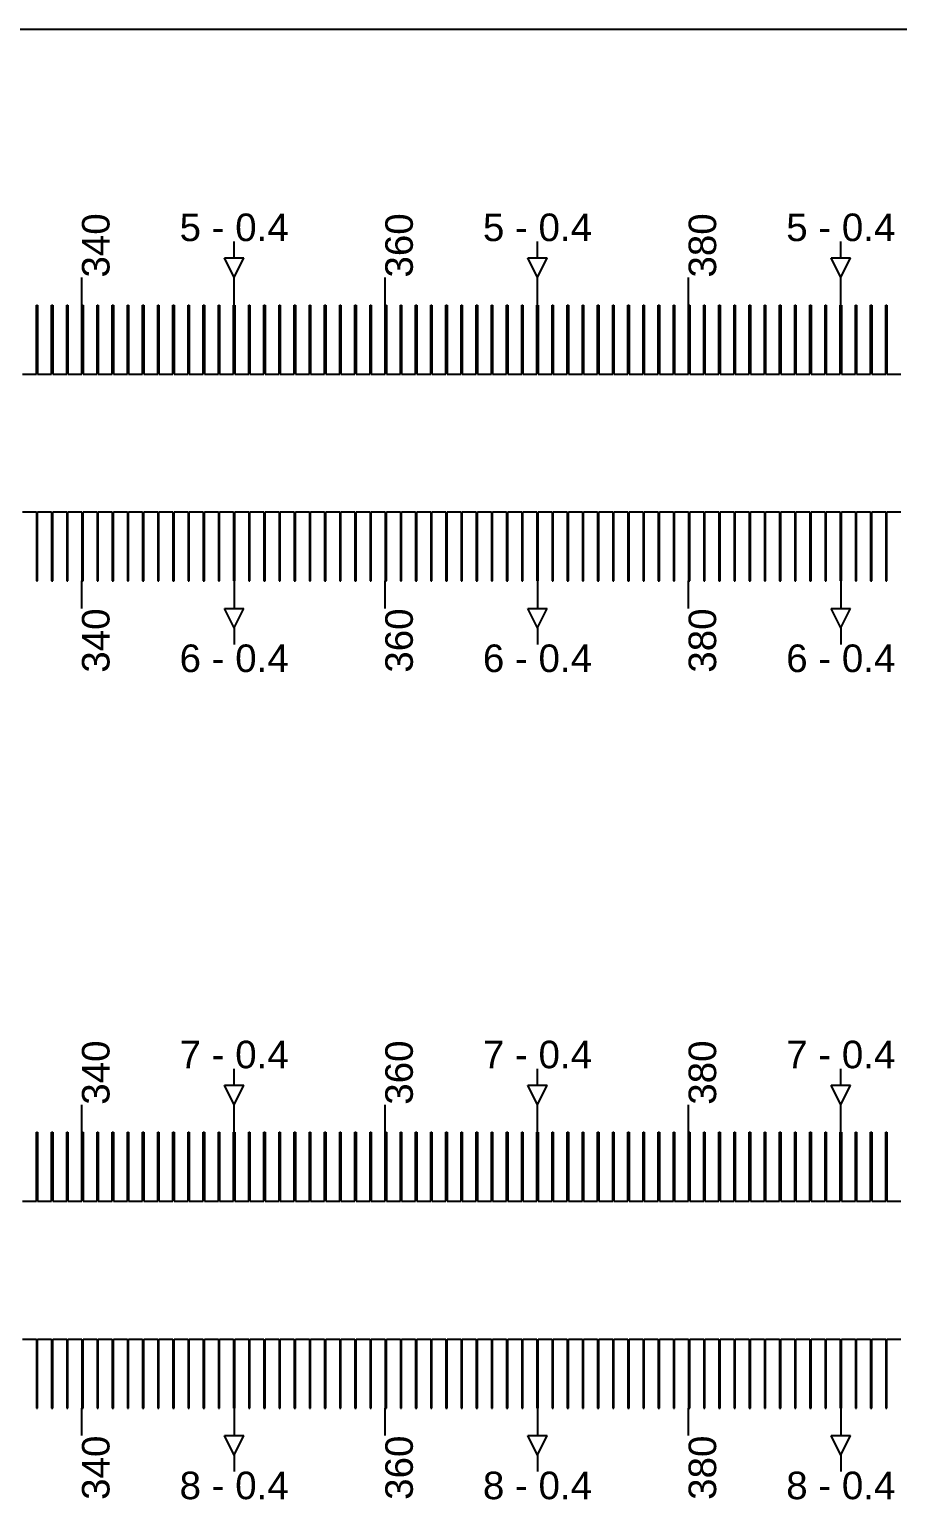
# Model space of a CAD drawing. Extents: x -119394 to 128420, y 74496 to 185496.
# Drawn here: x 39981 to 40296, y 112263 to 112796 of the extents above; entities that cross this region are included whole.
import ezdxf

# ---------------------------------------------------------------- set-up
doc = ezdxf.new("R2010")
doc.units = 13
doc.layers.add('CL - Label-1', color=120, linetype='Continuous')
doc.layers.add('CL - Label-2', color=132, linetype='Continuous')
doc.layers.add('CL - Sub-Micro', color=7, linetype='Continuous', true_color=0x47d1ff)
doc.styles.get("Standard").update_dxf_attribs({"font": 'arial.ttf'})

msp = doc.modelspace()

# ---------------------------------------------------------------- linework, layer by layer
for p, q in [((46680.29, 112795.86), (38030.29, 112795.86)), ((40055.49, 112712.94), (40055.49, 112718.94)), ((40165.49, 112712.94), (40165.49, 112718.94)), ((40275.49, 112712.94), (40275.49, 112718.94)), ((40000.29, 112695.86), (40000.29, 112705.86)), ((40055.49, 112695.86), (40055.49, 112705.86)), ((40110.29, 112695.86), (40110.29, 112705.86)), ((40165.49, 112695.86), (40165.49, 112705.86)), ((40220.29, 112695.86), (40220.29, 112705.86)), ((40275.49, 112695.86), (40275.49, 112705.86)), ((40000.29, 112585.86), (40000.29, 112595.86)), ((40055.49, 112595.86), (40055.49, 112585.86)), ((40110.29, 112585.86), (40110.29, 112595.86)), ((40165.49, 112595.86), (40165.49, 112585.86)), ((40220.29, 112585.86), (40220.29, 112595.86)), ((40275.49, 112595.86), (40275.49, 112585.86)), ((40055.49, 112578.79), (40055.49, 112572.79)), ((40165.49, 112578.79), (40165.49, 112572.79)), ((40275.49, 112578.79), (40275.49, 112572.79)), ((40055.49, 112412.94), (40055.49, 112418.94)), ((40165.49, 112412.94), (40165.49, 112418.94)), ((40275.49, 112412.94), (40275.49, 112418.94)), ((40000.29, 112395.86), (40000.29, 112405.86)), ((40055.49, 112395.86), (40055.49, 112405.86)), ((40110.29, 112395.86), (40110.29, 112405.86)), ((40165.49, 112395.86), (40165.49, 112405.86)), ((40220.29, 112395.86), (40220.29, 112405.86)), ((40275.49, 112395.86), (40275.49, 112405.86)), ((40000.29, 112285.86), (40000.29, 112295.86)), ((40055.49, 112295.86), (40055.49, 112285.86)), ((40110.29, 112285.86), (40110.29, 112295.86)), ((40165.49, 112295.86), (40165.49, 112285.86)), ((40220.29, 112285.86), (40220.29, 112295.86)), ((40275.49, 112295.86), (40275.49, 112285.86)), ((40055.49, 112278.79), (40055.49, 112272.79)), ((40165.49, 112278.79), (40165.49, 112272.79)), ((40275.49, 112278.79), (40275.49, 112272.79))]:
    msp.add_line(p, q)
at = {"layer": 'CL - Label-2'}
for p, q in [((40055.49, 112705.86), (40051.95, 112712.96)), ((40051.95, 112712.96), (40059.02, 112712.96)), ((40055.49, 112705.86), (40059.02, 112712.96)), ((40165.49, 112705.86), (40161.95, 112712.96)), ((40161.95, 112712.96), (40169.02, 112712.96)), ((40165.49, 112705.86), (40169.02, 112712.96)), ((40275.49, 112705.86), (40271.95, 112712.96)), ((40271.95, 112712.96), (40279.02, 112712.96)), ((40275.49, 112705.86), (40279.02, 112712.96)), ((40055.49, 112578.79), (40051.95, 112585.89)), ((40051.95, 112585.89), (40059.02, 112585.89)), ((40055.49, 112578.79), (40059.02, 112585.89)), ((40165.49, 112578.79), (40161.95, 112585.89)), ((40161.95, 112585.89), (40169.02, 112585.89)), ((40165.49, 112578.79), (40169.02, 112585.89)), ((40275.49, 112578.79), (40271.95, 112585.89)), ((40271.95, 112585.89), (40279.02, 112585.89)), ((40275.49, 112578.79), (40279.02, 112585.89)), ((40055.49, 112405.86), (40051.95, 112412.96)), ((40051.95, 112412.96), (40059.02, 112412.96)), ((40055.49, 112405.86), (40059.02, 112412.96)), ((40165.49, 112405.86), (40161.95, 112412.96)), ((40161.95, 112412.96), (40169.02, 112412.96)), ((40165.49, 112405.86), (40169.02, 112412.96)), ((40275.49, 112405.86), (40271.95, 112412.96)), ((40271.95, 112412.96), (40279.02, 112412.96)), ((40275.49, 112405.86), (40279.02, 112412.96)), ((40055.49, 112278.79), (40051.95, 112285.89)), ((40051.95, 112285.89), (40059.02, 112285.89)), ((40055.49, 112278.79), (40059.02, 112285.89)), ((40165.49, 112278.79), (40161.95, 112285.89)), ((40161.95, 112285.89), (40169.02, 112285.89)), ((40165.49, 112278.79), (40169.02, 112285.89)), ((40275.49, 112278.79), (40271.95, 112285.89)), ((40271.95, 112285.89), (40279.02, 112285.89)), ((40275.49, 112278.79), (40279.02, 112285.89))]:
    msp.add_line(p, q, dxfattribs=at)
at = {"layer": 'CL - Sub-Micro'}
for p, q in [((39983.79, 112670.86), (39983.79, 112695.86)), ((39983.79, 112695.86), (39984.19, 112695.86)), ((39984.19, 112695.86), (39984.19, 112670.86)), ((39989.29, 112670.86), (39989.29, 112695.86)), ((39989.29, 112695.86), (39989.69, 112695.86)), ((39989.69, 112695.86), (39989.69, 112670.86)), ((39994.79, 112670.86), (39994.79, 112695.86)), ((39994.79, 112695.86), (39995.19, 112695.86)), ((39995.19, 112695.86), (39995.19, 112670.86)), ((40000.29, 112670.86), (40000.29, 112695.86)), ((40000.29, 112695.86), (40000.69, 112695.86)), ((40000.69, 112695.86), (40000.69, 112670.86)), ((40005.79, 112670.86), (40005.79, 112695.86)), ((40005.79, 112695.86), (40006.19, 112695.86)), ((40006.19, 112695.86), (40006.19, 112670.86)), ((40011.29, 112670.86), (40011.29, 112695.86)), ((40011.29, 112695.86), (40011.69, 112695.86)), ((40011.69, 112695.86), (40011.69, 112670.86)), ((40016.79, 112670.86), (40016.79, 112695.86)), ((40016.79, 112695.86), (40017.19, 112695.86)), ((40017.19, 112695.86), (40017.19, 112670.86)), ((40022.29, 112670.86), (40022.29, 112695.86)), ((40022.29, 112695.86), (40022.69, 112695.86)), ((40022.69, 112695.86), (40022.69, 112670.86)), ((40027.79, 112670.86), (40027.79, 112695.86)), ((40027.79, 112695.86), (40028.19, 112695.86)), ((40028.19, 112695.86), (40028.19, 112670.86)), ((40033.29, 112670.86), (40033.29, 112695.86)), ((40033.29, 112695.86), (40033.69, 112695.86)), ((40033.69, 112695.86), (40033.69, 112670.86)), ((40038.79, 112670.86), (40038.79, 112695.86)), ((40038.79, 112695.86), (40039.19, 112695.86)), ((40039.19, 112695.86), (40039.19, 112670.86)), ((40044.29, 112670.86), (40044.29, 112695.86)), ((40044.29, 112695.86), (40044.69, 112695.86)), ((40044.69, 112695.86), (40044.69, 112670.86)), ((40049.79, 112670.86), (40049.79, 112695.86)), ((40049.79, 112695.86), (40050.19, 112695.86)), ((40050.19, 112695.86), (40050.19, 112670.86)), ((40055.29, 112670.86), (40055.29, 112695.86)), ((40055.29, 112695.86), (40055.69, 112695.86)), ((40055.69, 112695.86), (40055.69, 112670.86)), ((40060.79, 112670.86), (40060.79, 112695.86)), ((40060.79, 112695.86), (40061.19, 112695.86)), ((40061.19, 112695.86), (40061.19, 112670.86)), ((40066.29, 112670.86), (40066.29, 112695.86)), ((40066.29, 112695.86), (40066.69, 112695.86)), ((40066.69, 112695.86), (40066.69, 112670.86)), ((40071.79, 112670.86), (40071.79, 112695.86)), ((40071.79, 112695.86), (40072.19, 112695.86)), ((40072.19, 112695.86), (40072.19, 112670.86)), ((40077.29, 112670.86), (40077.29, 112695.86)), ((40077.29, 112695.86), (40077.69, 112695.86)), ((40077.69, 112695.86), (40077.69, 112670.86)), ((40082.79, 112670.86), (40082.79, 112695.86)), ((40082.79, 112695.86), (40083.19, 112695.86)), ((40083.19, 112695.86), (40083.19, 112670.86)), ((40088.29, 112670.86), (40088.29, 112695.86)), ((40088.29, 112695.86), (40088.69, 112695.86)), ((40088.69, 112695.86), (40088.69, 112670.86)), ((40093.79, 112670.86), (40093.79, 112695.86)), ((40093.79, 112695.86), (40094.19, 112695.86)), ((40094.19, 112695.86), (40094.19, 112670.86)), ((40099.29, 112670.86), (40099.29, 112695.86)), ((40099.29, 112695.86), (40099.69, 112695.86)), ((40099.69, 112695.86), (40099.69, 112670.86)), ((40104.79, 112670.86), (40104.79, 112695.86)), ((40104.79, 112695.86), (40105.19, 112695.86)), ((40105.19, 112695.86), (40105.19, 112670.86)), ((40110.29, 112670.86), (40110.29, 112695.86)), ((40110.29, 112695.86), (40110.69, 112695.86)), ((40110.69, 112695.86), (40110.69, 112670.86)), ((40115.79, 112670.86), (40115.79, 112695.86)), ((40115.79, 112695.86), (40116.19, 112695.86)), ((40116.19, 112695.86), (40116.19, 112670.86)), ((40121.29, 112670.86), (40121.29, 112695.86)), ((40121.29, 112695.86), (40121.69, 112695.86)), ((40121.69, 112695.86), (40121.69, 112670.86)), ((40126.79, 112670.86), (40126.79, 112695.86)), ((40126.79, 112695.86), (40127.19, 112695.86)), ((40127.19, 112695.86), (40127.19, 112670.86)), ((40132.29, 112670.86), (40132.29, 112695.86)), ((40132.29, 112695.86), (40132.69, 112695.86)), ((40132.69, 112695.86), (40132.69, 112670.86)), ((40137.79, 112670.86), (40137.79, 112695.86)), ((40137.79, 112695.86), (40138.19, 112695.86)), ((40138.19, 112695.86), (40138.19, 112670.86)), ((40143.29, 112670.86), (40143.29, 112695.86)), ((40143.29, 112695.86), (40143.69, 112695.86)), ((40143.69, 112695.86), (40143.69, 112670.86)), ((40148.79, 112670.86), (40148.79, 112695.86)), ((40148.79, 112695.86), (40149.19, 112695.86)), ((40149.19, 112695.86), (40149.19, 112670.86)), ((40154.29, 112670.86), (40154.29, 112695.86)), ((40154.29, 112695.86), (40154.69, 112695.86)), ((40154.69, 112695.86), (40154.69, 112670.86)), ((40159.79, 112670.86), (40159.79, 112695.86)), ((40159.79, 112695.86), (40160.19, 112695.86)), ((40160.19, 112695.86), (40160.19, 112670.86)), ((40165.29, 112670.86), (40165.29, 112695.86)), ((40165.29, 112695.86), (40165.69, 112695.86)), ((40165.69, 112695.86), (40165.69, 112670.86)), ((40170.79, 112670.86), (40170.79, 112695.86)), ((40170.79, 112695.86), (40171.19, 112695.86)), ((40171.19, 112695.86), (40171.19, 112670.86)), ((40176.29, 112670.86), (40176.29, 112695.86)), ((40176.29, 112695.86), (40176.69, 112695.86)), ((40176.69, 112695.86), (40176.69, 112670.86)), ((40181.79, 112670.86), (40181.79, 112695.86)), ((40181.79, 112695.86), (40182.19, 112695.86)), ((40182.19, 112695.86), (40182.19, 112670.86)), ((40187.29, 112670.86), (40187.29, 112695.86)), ((40187.29, 112695.86), (40187.69, 112695.86)), ((40187.69, 112695.86), (40187.69, 112670.86)), ((40192.79, 112670.86), (40192.79, 112695.86)), ((40192.79, 112695.86), (40193.19, 112695.86)), ((40193.19, 112695.86), (40193.19, 112670.86)), ((40198.29, 112670.86), (40198.29, 112695.86)), ((40198.29, 112695.86), (40198.69, 112695.86)), ((40198.69, 112695.86), (40198.69, 112670.86)), ((40203.79, 112670.86), (40203.79, 112695.86)), ((40203.79, 112695.86), (40204.19, 112695.86)), ((40204.19, 112695.86), (40204.19, 112670.86)), ((40209.29, 112670.86), (40209.29, 112695.86)), ((40209.29, 112695.86), (40209.69, 112695.86)), ((40209.69, 112695.86), (40209.69, 112670.86)), ((40214.79, 112670.86), (40214.79, 112695.86)), ((40214.79, 112695.86), (40215.19, 112695.86)), ((40215.19, 112695.86), (40215.19, 112670.86)), ((40220.29, 112670.86), (40220.29, 112695.86)), ((40220.29, 112695.86), (40220.69, 112695.86)), ((40220.69, 112695.86), (40220.69, 112670.86)), ((40225.79, 112670.86), (40225.79, 112695.86)), ((40225.79, 112695.86), (40226.19, 112695.86)), ((40226.19, 112695.86), (40226.19, 112670.86)), ((40231.29, 112670.86), (40231.29, 112695.86)), ((40231.29, 112695.86), (40231.69, 112695.86)), ((40231.69, 112695.86), (40231.69, 112670.86)), ((40236.79, 112670.86), (40236.79, 112695.86)), ((40236.79, 112695.86), (40237.19, 112695.86)), ((40237.19, 112695.86), (40237.19, 112670.86)), ((40242.29, 112670.86), (40242.29, 112695.86)), ((40242.29, 112695.86), (40242.69, 112695.86)), ((40242.69, 112695.86), (40242.69, 112670.86)), ((40247.79, 112670.86), (40247.79, 112695.86)), ((40247.79, 112695.86), (40248.19, 112695.86)), ((40248.19, 112695.86), (40248.19, 112670.86)), ((40253.29, 112670.86), (40253.29, 112695.86)), ((40253.29, 112695.86), (40253.69, 112695.86)), ((40253.69, 112695.86), (40253.69, 112670.86)), ((40258.79, 112670.86), (40258.79, 112695.86)), ((40258.79, 112695.86), (40259.19, 112695.86)), ((40259.19, 112695.86), (40259.19, 112670.86)), ((40264.29, 112670.86), (40264.29, 112695.86)), ((40264.29, 112695.86), (40264.69, 112695.86)), ((40264.69, 112695.86), (40264.69, 112670.86)), ((40269.79, 112670.86), (40269.79, 112695.86)), ((40269.79, 112695.86), (40270.19, 112695.86)), ((40270.19, 112695.86), (40270.19, 112670.86)), ((40275.29, 112670.86), (40275.29, 112695.86)), ((40275.29, 112695.86), (40275.69, 112695.86)), ((40275.69, 112695.86), (40275.69, 112670.86)), ((40280.79, 112670.86), (40280.79, 112695.86)), ((40280.79, 112695.86), (40281.19, 112695.86)), ((40281.19, 112695.86), (40281.19, 112670.86)), ((40286.29, 112670.86), (40286.29, 112695.86)), ((40286.29, 112695.86), (40286.69, 112695.86)), ((40286.69, 112695.86), (40286.69, 112670.86)), ((40291.79, 112670.86), (40291.79, 112695.86)), ((40291.79, 112695.86), (40292.19, 112695.86)), ((40292.19, 112695.86), (40292.19, 112670.86)), ((39978.69, 112670.86), (39983.79, 112670.86)), ((39984.19, 112670.86), (39989.29, 112670.86)), ((39989.69, 112670.86), (39994.79, 112670.86)), ((39995.19, 112670.86), (40000.29, 112670.86)), ((40000.69, 112670.86), (40005.79, 112670.86)), ((40006.19, 112670.86), (40011.29, 112670.86)), ((40011.69, 112670.86), (40016.79, 112670.86)), ((40017.19, 112670.86), (40022.29, 112670.86)), ((40022.69, 112670.86), (40027.79, 112670.86)), ((40028.19, 112670.86), (40033.29, 112670.86)), ((40033.69, 112670.86), (40038.79, 112670.86)), ((40039.19, 112670.86), (40044.29, 112670.86)), ((40044.69, 112670.86), (40049.79, 112670.86)), ((40050.19, 112670.86), (40055.29, 112670.86)), ((40055.69, 112670.86), (40060.79, 112670.86)), ((40061.19, 112670.86), (40066.29, 112670.86)), ((40066.69, 112670.86), (40071.79, 112670.86)), ((40072.19, 112670.86), (40077.29, 112670.86)), ((40077.69, 112670.86), (40082.79, 112670.86)), ((40083.19, 112670.86), (40088.29, 112670.86)), ((40088.69, 112670.86), (40093.79, 112670.86)), ((40094.19, 112670.86), (40099.29, 112670.86)), ((40099.69, 112670.86), (40104.79, 112670.86)), ((40105.19, 112670.86), (40110.29, 112670.86)), ((40110.69, 112670.86), (40115.79, 112670.86)), ((40116.19, 112670.86), (40121.29, 112670.86)), ((40121.69, 112670.86), (40126.79, 112670.86)), ((40127.19, 112670.86), (40132.29, 112670.86)), ((40132.69, 112670.86), (40137.79, 112670.86)), ((40138.19, 112670.86), (40143.29, 112670.86)), ((40143.69, 112670.86), (40148.79, 112670.86)), ((40149.19, 112670.86), (40154.29, 112670.86)), ((40154.69, 112670.86), (40159.79, 112670.86)), ((40160.19, 112670.86), (40165.29, 112670.86)), ((40165.69, 112670.86), (40170.79, 112670.86)), ((40171.19, 112670.86), (40176.29, 112670.86)), ((40176.69, 112670.86), (40181.79, 112670.86)), ((40182.19, 112670.86), (40187.29, 112670.86)), ((40187.69, 112670.86), (40192.79, 112670.86)), ((40193.19, 112670.86), (40198.29, 112670.86)), ((40198.69, 112670.86), (40203.79, 112670.86)), ((40204.19, 112670.86), (40209.29, 112670.86)), ((40209.69, 112670.86), (40214.79, 112670.86)), ((40215.19, 112670.86), (40220.29, 112670.86)), ((40220.69, 112670.86), (40225.79, 112670.86)), ((40226.19, 112670.86), (40231.29, 112670.86)), ((40231.69, 112670.86), (40236.79, 112670.86)), ((40237.19, 112670.86), (40242.29, 112670.86)), ((40242.69, 112670.86), (40247.79, 112670.86)), ((40248.19, 112670.86), (40253.29, 112670.86)), ((40253.69, 112670.86), (40258.79, 112670.86)), ((40259.19, 112670.86), (40264.29, 112670.86)), ((40264.69, 112670.86), (40269.79, 112670.86)), ((40270.19, 112670.86), (40275.29, 112670.86)), ((40275.69, 112670.86), (40280.79, 112670.86)), ((40281.19, 112670.86), (40286.29, 112670.86)), ((40286.69, 112670.86), (40291.79, 112670.86)), ((40292.19, 112670.86), (40297.29, 112670.86)), ((39978.69, 112620.86), (39983.79, 112620.86)), ((39983.79, 112620.86), (39983.79, 112595.86)), ((39984.19, 112595.86), (39984.19, 112620.86)), ((39984.19, 112620.86), (39989.29, 112620.86)), ((39989.29, 112620.86), (39989.29, 112595.86)), ((39989.69, 112595.86), (39989.69, 112620.86)), ((39989.69, 112620.86), (39994.79, 112620.86)), ((39994.79, 112620.86), (39994.79, 112595.86)), ((39995.19, 112595.86), (39995.19, 112620.86)), ((39995.19, 112620.86), (40000.29, 112620.86)), ((40000.29, 112620.86), (40000.29, 112595.86)), ((40000.69, 112595.86), (40000.69, 112620.86)), ((40000.69, 112620.86), (40005.79, 112620.86)), ((40005.79, 112620.86), (40005.79, 112595.86)), ((40006.19, 112595.86), (40006.19, 112620.86)), ((40006.19, 112620.86), (40011.29, 112620.86)), ((40011.29, 112620.86), (40011.29, 112595.86)), ((40011.69, 112595.86), (40011.69, 112620.86)), ((40011.69, 112620.86), (40016.79, 112620.86)), ((40016.79, 112620.86), (40016.79, 112595.86)), ((40017.19, 112595.86), (40017.19, 112620.86)), ((40017.19, 112620.86), (40022.29, 112620.86)), ((40022.29, 112620.86), (40022.29, 112595.86)), ((40022.69, 112595.86), (40022.69, 112620.86)), ((40022.69, 112620.86), (40027.79, 112620.86)), ((40027.79, 112620.86), (40027.79, 112595.86)), ((40028.19, 112595.86), (40028.19, 112620.86)), ((40028.19, 112620.86), (40033.29, 112620.86)), ((40033.29, 112620.86), (40033.29, 112595.86)), ((40033.69, 112595.86), (40033.69, 112620.86)), ((40033.69, 112620.86), (40038.79, 112620.86)), ((40038.79, 112620.86), (40038.79, 112595.86)), ((40039.19, 112595.86), (40039.19, 112620.86)), ((40039.19, 112620.86), (40044.29, 112620.86)), ((40044.29, 112620.86), (40044.29, 112595.86)), ((40044.69, 112595.86), (40044.69, 112620.86)), ((40044.69, 112620.86), (40049.79, 112620.86)), ((40049.79, 112620.86), (40049.79, 112595.86)), ((40050.19, 112595.86), (40050.19, 112620.86)), ((40050.19, 112620.86), (40055.29, 112620.86)), ((40055.29, 112620.86), (40055.29, 112595.86)), ((40055.69, 112595.86), (40055.69, 112620.86)), ((40055.69, 112620.86), (40060.79, 112620.86)), ((40060.79, 112620.86), (40060.79, 112595.86)), ((40061.19, 112595.86), (40061.19, 112620.86)), ((40061.19, 112620.86), (40066.29, 112620.86)), ((40066.29, 112620.86), (40066.29, 112595.86)), ((40066.69, 112595.86), (40066.69, 112620.86)), ((40066.69, 112620.86), (40071.79, 112620.86)), ((40071.79, 112620.86), (40071.79, 112595.86)), ((40072.19, 112595.86), (40072.19, 112620.86)), ((40072.19, 112620.86), (40077.29, 112620.86)), ((40077.29, 112620.86), (40077.29, 112595.86)), ((40077.69, 112595.86), (40077.69, 112620.86)), ((40077.69, 112620.86), (40082.79, 112620.86)), ((40082.79, 112620.86), (40082.79, 112595.86)), ((40083.19, 112595.86), (40083.19, 112620.86)), ((40083.19, 112620.86), (40088.29, 112620.86)), ((40088.29, 112620.86), (40088.29, 112595.86)), ((40088.69, 112595.86), (40088.69, 112620.86)), ((40088.69, 112620.86), (40093.79, 112620.86)), ((40093.79, 112620.86), (40093.79, 112595.86)), ((40094.19, 112595.86), (40094.19, 112620.86)), ((40094.19, 112620.86), (40099.29, 112620.86)), ((40099.29, 112620.86), (40099.29, 112595.86)), ((40099.69, 112595.86), (40099.69, 112620.86)), ((40099.69, 112620.86), (40104.79, 112620.86)), ((40104.79, 112620.86), (40104.79, 112595.86)), ((40105.19, 112595.86), (40105.19, 112620.86)), ((40105.19, 112620.86), (40110.29, 112620.86)), ((40110.29, 112620.86), (40110.29, 112595.86)), ((40110.69, 112595.86), (40110.69, 112620.86)), ((40110.69, 112620.86), (40115.79, 112620.86)), ((40115.79, 112620.86), (40115.79, 112595.86)), ((40116.19, 112595.86), (40116.19, 112620.86)), ((40116.19, 112620.86), (40121.29, 112620.86)), ((40121.29, 112620.86), (40121.29, 112595.86)), ((40121.69, 112595.86), (40121.69, 112620.86)), ((40121.69, 112620.86), (40126.79, 112620.86)), ((40126.79, 112620.86), (40126.79, 112595.86)), ((40127.19, 112595.86), (40127.19, 112620.86)), ((40127.19, 112620.86), (40132.29, 112620.86)), ((40132.29, 112620.86), (40132.29, 112595.86)), ((40132.69, 112595.86), (40132.69, 112620.86)), ((40132.69, 112620.86), (40137.79, 112620.86)), ((40137.79, 112620.86), (40137.79, 112595.86)), ((40138.19, 112595.86), (40138.19, 112620.86)), ((40138.19, 112620.86), (40143.29, 112620.86)), ((40143.29, 112620.86), (40143.29, 112595.86)), ((40143.69, 112595.86), (40143.69, 112620.86)), ((40143.69, 112620.86), (40148.79, 112620.86)), ((40148.79, 112620.86), (40148.79, 112595.86)), ((40149.19, 112595.86), (40149.19, 112620.86)), ((40149.19, 112620.86), (40154.29, 112620.86)), ((40154.29, 112620.86), (40154.29, 112595.86)), ((40154.69, 112595.86), (40154.69, 112620.86)), ((40154.69, 112620.86), (40159.79, 112620.86)), ((40159.79, 112620.86), (40159.79, 112595.86)), ((40160.19, 112595.86), (40160.19, 112620.86)), ((40160.19, 112620.86), (40165.29, 112620.86)), ((40165.29, 112620.86), (40165.29, 112595.86)), ((40165.69, 112595.86), (40165.69, 112620.86)), ((40165.69, 112620.86), (40170.79, 112620.86)), ((40170.79, 112620.86), (40170.79, 112595.86)), ((40171.19, 112595.86), (40171.19, 112620.86)), ((40171.19, 112620.86), (40176.29, 112620.86)), ((40176.29, 112620.86), (40176.29, 112595.86)), ((40176.69, 112595.86), (40176.69, 112620.86)), ((40176.69, 112620.86), (40181.79, 112620.86)), ((40181.79, 112620.86), (40181.79, 112595.86)), ((40182.19, 112595.86), (40182.19, 112620.86)), ((40182.19, 112620.86), (40187.29, 112620.86)), ((40187.29, 112620.86), (40187.29, 112595.86)), ((40187.69, 112595.86), (40187.69, 112620.86)), ((40187.69, 112620.86), (40192.79, 112620.86)), ((40192.79, 112620.86), (40192.79, 112595.86)), ((40193.19, 112595.86), (40193.19, 112620.86)), ((40193.19, 112620.86), (40198.29, 112620.86)), ((40198.29, 112620.86), (40198.29, 112595.86)), ((40198.69, 112595.86), (40198.69, 112620.86)), ((40198.69, 112620.86), (40203.79, 112620.86)), ((40203.79, 112620.86), (40203.79, 112595.86)), ((40204.19, 112595.86), (40204.19, 112620.86)), ((40204.19, 112620.86), (40209.29, 112620.86)), ((40209.29, 112620.86), (40209.29, 112595.86)), ((40209.69, 112595.86), (40209.69, 112620.86)), ((40209.69, 112620.86), (40214.79, 112620.86)), ((40214.79, 112620.86), (40214.79, 112595.86)), ((40215.19, 112595.86), (40215.19, 112620.86)), ((40215.19, 112620.86), (40220.29, 112620.86)), ((40220.29, 112620.86), (40220.29, 112595.86)), ((40220.69, 112595.86), (40220.69, 112620.86)), ((40220.69, 112620.86), (40225.79, 112620.86)), ((40225.79, 112620.86), (40225.79, 112595.86)), ((40226.19, 112595.86), (40226.19, 112620.86)), ((40226.19, 112620.86), (40231.29, 112620.86)), ((40231.29, 112620.86), (40231.29, 112595.86)), ((40231.69, 112595.86), (40231.69, 112620.86)), ((40231.69, 112620.86), (40236.79, 112620.86)), ((40236.79, 112620.86), (40236.79, 112595.86)), ((40237.19, 112595.86), (40237.19, 112620.86)), ((40237.19, 112620.86), (40242.29, 112620.86)), ((40242.29, 112620.86), (40242.29, 112595.86)), ((40242.69, 112595.86), (40242.69, 112620.86)), ((40242.69, 112620.86), (40247.79, 112620.86)), ((40247.79, 112620.86), (40247.79, 112595.86)), ((40248.19, 112595.86), (40248.19, 112620.86)), ((40248.19, 112620.86), (40253.29, 112620.86)), ((40253.29, 112620.86), (40253.29, 112595.86)), ((40253.69, 112595.86), (40253.69, 112620.86)), ((40253.69, 112620.86), (40258.79, 112620.86)), ((40258.79, 112620.86), (40258.79, 112595.86)), ((40259.19, 112595.86), (40259.19, 112620.86)), ((40259.19, 112620.86), (40264.29, 112620.86)), ((40264.29, 112620.86), (40264.29, 112595.86)), ((40264.69, 112595.86), (40264.69, 112620.86)), ((40264.69, 112620.86), (40269.79, 112620.86)), ((40269.79, 112620.86), (40269.79, 112595.86)), ((40270.19, 112595.86), (40270.19, 112620.86)), ((40270.19, 112620.86), (40275.29, 112620.86)), ((40275.29, 112620.86), (40275.29, 112595.86)), ((40275.69, 112595.86), (40275.69, 112620.86)), ((40275.69, 112620.86), (40280.79, 112620.86)), ((40280.79, 112620.86), (40280.79, 112595.86)), ((40281.19, 112595.86), (40281.19, 112620.86)), ((40281.19, 112620.86), (40286.29, 112620.86)), ((40286.29, 112620.86), (40286.29, 112595.86)), ((40286.69, 112595.86), (40286.69, 112620.86)), ((40286.69, 112620.86), (40291.79, 112620.86)), ((40291.79, 112620.86), (40291.79, 112595.86)), ((40292.19, 112595.86), (40292.19, 112620.86)), ((40292.19, 112620.86), (40297.29, 112620.86)), ((39983.79, 112595.86), (39984.19, 112595.86)), ((39989.29, 112595.86), (39989.69, 112595.86)), ((39994.79, 112595.86), (39995.19, 112595.86)), ((40000.29, 112595.86), (40000.69, 112595.86)), ((40005.79, 112595.86), (40006.19, 112595.86)), ((40011.29, 112595.86), (40011.69, 112595.86)), ((40016.79, 112595.86), (40017.19, 112595.86)), ((40022.29, 112595.86), (40022.69, 112595.86)), ((40027.79, 112595.86), (40028.19, 112595.86)), ((40033.29, 112595.86), (40033.69, 112595.86)), ((40038.79, 112595.86), (40039.19, 112595.86)), ((40044.29, 112595.86), (40044.69, 112595.86)), ((40049.79, 112595.86), (40050.19, 112595.86)), ((40055.29, 112595.86), (40055.69, 112595.86)), ((40060.79, 112595.86), (40061.19, 112595.86)), ((40066.29, 112595.86), (40066.69, 112595.86)), ((40071.79, 112595.86), (40072.19, 112595.86)), ((40077.29, 112595.86), (40077.69, 112595.86)), ((40082.79, 112595.86), (40083.19, 112595.86)), ((40088.29, 112595.86), (40088.69, 112595.86)), ((40093.79, 112595.86), (40094.19, 112595.86)), ((40099.29, 112595.86), (40099.69, 112595.86)), ((40104.79, 112595.86), (40105.19, 112595.86)), ((40110.29, 112595.86), (40110.69, 112595.86)), ((40115.79, 112595.86), (40116.19, 112595.86)), ((40121.29, 112595.86), (40121.69, 112595.86)), ((40126.79, 112595.86), (40127.19, 112595.86)), ((40132.29, 112595.86), (40132.69, 112595.86)), ((40137.79, 112595.86), (40138.19, 112595.86)), ((40143.29, 112595.86), (40143.69, 112595.86)), ((40148.79, 112595.86), (40149.19, 112595.86)), ((40154.29, 112595.86), (40154.69, 112595.86)), ((40159.79, 112595.86), (40160.19, 112595.86)), ((40165.29, 112595.86), (40165.69, 112595.86)), ((40170.79, 112595.86), (40171.19, 112595.86)), ((40176.29, 112595.86), (40176.69, 112595.86)), ((40181.79, 112595.86), (40182.19, 112595.86)), ((40187.29, 112595.86), (40187.69, 112595.86)), ((40192.79, 112595.86), (40193.19, 112595.86)), ((40198.29, 112595.86), (40198.69, 112595.86)), ((40203.79, 112595.86), (40204.19, 112595.86)), ((40209.29, 112595.86), (40209.69, 112595.86)), ((40214.79, 112595.86), (40215.19, 112595.86)), ((40220.29, 112595.86), (40220.69, 112595.86)), ((40225.79, 112595.86), (40226.19, 112595.86)), ((40231.29, 112595.86), (40231.69, 112595.86)), ((40236.79, 112595.86), (40237.19, 112595.86)), ((40242.29, 112595.86), (40242.69, 112595.86)), ((40247.79, 112595.86), (40248.19, 112595.86)), ((40253.29, 112595.86), (40253.69, 112595.86)), ((40258.79, 112595.86), (40259.19, 112595.86)), ((40264.29, 112595.86), (40264.69, 112595.86)), ((40269.79, 112595.86), (40270.19, 112595.86)), ((40275.29, 112595.86), (40275.69, 112595.86)), ((40280.79, 112595.86), (40281.19, 112595.86)), ((40286.29, 112595.86), (40286.69, 112595.86)), ((40291.79, 112595.86), (40292.19, 112595.86)), ((39983.79, 112370.86), (39983.79, 112395.86)), ((39983.79, 112395.86), (39984.19, 112395.86)), ((39984.19, 112395.86), (39984.19, 112370.86)), ((39989.29, 112370.86), (39989.29, 112395.86)), ((39989.29, 112395.86), (39989.69, 112395.86)), ((39989.69, 112395.86), (39989.69, 112370.86)), ((39994.79, 112370.86), (39994.79, 112395.86)), ((39994.79, 112395.86), (39995.19, 112395.86)), ((39995.19, 112395.86), (39995.19, 112370.86)), ((40000.29, 112370.86), (40000.29, 112395.86)), ((40000.29, 112395.86), (40000.69, 112395.86)), ((40000.69, 112395.86), (40000.69, 112370.86)), ((40005.79, 112370.86), (40005.79, 112395.86)), ((40005.79, 112395.86), (40006.19, 112395.86)), ((40006.19, 112395.86), (40006.19, 112370.86)), ((40011.29, 112370.86), (40011.29, 112395.86)), ((40011.29, 112395.86), (40011.69, 112395.86)), ((40011.69, 112395.86), (40011.69, 112370.86)), ((40016.79, 112370.86), (40016.79, 112395.86)), ((40016.79, 112395.86), (40017.19, 112395.86)), ((40017.19, 112395.86), (40017.19, 112370.86)), ((40022.29, 112370.86), (40022.29, 112395.86)), ((40022.29, 112395.86), (40022.69, 112395.86)), ((40022.69, 112395.86), (40022.69, 112370.86)), ((40027.79, 112370.86), (40027.79, 112395.86)), ((40027.79, 112395.86), (40028.19, 112395.86)), ((40028.19, 112395.86), (40028.19, 112370.86)), ((40033.29, 112370.86), (40033.29, 112395.86)), ((40033.29, 112395.86), (40033.69, 112395.86)), ((40033.69, 112395.86), (40033.69, 112370.86)), ((40038.79, 112370.86), (40038.79, 112395.86)), ((40038.79, 112395.86), (40039.19, 112395.86)), ((40039.19, 112395.86), (40039.19, 112370.86)), ((40044.29, 112370.86), (40044.29, 112395.86)), ((40044.29, 112395.86), (40044.69, 112395.86)), ((40044.69, 112395.86), (40044.69, 112370.86)), ((40049.79, 112370.86), (40049.79, 112395.86)), ((40049.79, 112395.86), (40050.19, 112395.86)), ((40050.19, 112395.86), (40050.19, 112370.86)), ((40055.29, 112370.86), (40055.29, 112395.86)), ((40055.29, 112395.86), (40055.69, 112395.86)), ((40055.69, 112395.86), (40055.69, 112370.86)), ((40060.79, 112370.86), (40060.79, 112395.86)), ((40060.79, 112395.86), (40061.19, 112395.86)), ((40061.19, 112395.86), (40061.19, 112370.86)), ((40066.29, 112370.86), (40066.29, 112395.86)), ((40066.29, 112395.86), (40066.69, 112395.86)), ((40066.69, 112395.86), (40066.69, 112370.86)), ((40071.79, 112370.86), (40071.79, 112395.86)), ((40071.79, 112395.86), (40072.19, 112395.86)), ((40072.19, 112395.86), (40072.19, 112370.86)), ((40077.29, 112370.86), (40077.29, 112395.86)), ((40077.29, 112395.86), (40077.69, 112395.86)), ((40077.69, 112395.86), (40077.69, 112370.86)), ((40082.79, 112370.86), (40082.79, 112395.86)), ((40082.79, 112395.86), (40083.19, 112395.86)), ((40083.19, 112395.86), (40083.19, 112370.86)), ((40088.29, 112370.86), (40088.29, 112395.86)), ((40088.29, 112395.86), (40088.69, 112395.86)), ((40088.69, 112395.86), (40088.69, 112370.86)), ((40093.79, 112370.86), (40093.79, 112395.86)), ((40093.79, 112395.86), (40094.19, 112395.86)), ((40094.19, 112395.86), (40094.19, 112370.86)), ((40099.29, 112370.86), (40099.29, 112395.86)), ((40099.29, 112395.86), (40099.69, 112395.86)), ((40099.69, 112395.86), (40099.69, 112370.86)), ((40104.79, 112370.86), (40104.79, 112395.86)), ((40104.79, 112395.86), (40105.19, 112395.86)), ((40105.19, 112395.86), (40105.19, 112370.86)), ((40110.29, 112370.86), (40110.29, 112395.86)), ((40110.29, 112395.86), (40110.69, 112395.86)), ((40110.69, 112395.86), (40110.69, 112370.86)), ((40115.79, 112370.86), (40115.79, 112395.86)), ((40115.79, 112395.86), (40116.19, 112395.86)), ((40116.19, 112395.86), (40116.19, 112370.86)), ((40121.29, 112370.86), (40121.29, 112395.86)), ((40121.29, 112395.86), (40121.69, 112395.86)), ((40121.69, 112395.86), (40121.69, 112370.86)), ((40126.79, 112370.86), (40126.79, 112395.86)), ((40126.79, 112395.86), (40127.19, 112395.86)), ((40127.19, 112395.86), (40127.19, 112370.86)), ((40132.29, 112370.86), (40132.29, 112395.86)), ((40132.29, 112395.86), (40132.69, 112395.86)), ((40132.69, 112395.86), (40132.69, 112370.86)), ((40137.79, 112370.86), (40137.79, 112395.86)), ((40137.79, 112395.86), (40138.19, 112395.86)), ((40138.19, 112395.86), (40138.19, 112370.86)), ((40143.29, 112370.86), (40143.29, 112395.86)), ((40143.29, 112395.86), (40143.69, 112395.86)), ((40143.69, 112395.86), (40143.69, 112370.86)), ((40148.79, 112370.86), (40148.79, 112395.86)), ((40148.79, 112395.86), (40149.19, 112395.86)), ((40149.19, 112395.86), (40149.19, 112370.86)), ((40154.29, 112370.86), (40154.29, 112395.86)), ((40154.29, 112395.86), (40154.69, 112395.86)), ((40154.69, 112395.86), (40154.69, 112370.86)), ((40159.79, 112370.86), (40159.79, 112395.86)), ((40159.79, 112395.86), (40160.19, 112395.86)), ((40160.19, 112395.86), (40160.19, 112370.86)), ((40165.29, 112370.86), (40165.29, 112395.86)), ((40165.29, 112395.86), (40165.69, 112395.86)), ((40165.69, 112395.86), (40165.69, 112370.86)), ((40170.79, 112370.86), (40170.79, 112395.86)), ((40170.79, 112395.86), (40171.19, 112395.86)), ((40171.19, 112395.86), (40171.19, 112370.86)), ((40176.29, 112370.86), (40176.29, 112395.86)), ((40176.29, 112395.86), (40176.69, 112395.86)), ((40176.69, 112395.86), (40176.69, 112370.86)), ((40181.79, 112370.86), (40181.79, 112395.86)), ((40181.79, 112395.86), (40182.19, 112395.86)), ((40182.19, 112395.86), (40182.19, 112370.86)), ((40187.29, 112370.86), (40187.29, 112395.86)), ((40187.29, 112395.86), (40187.69, 112395.86)), ((40187.69, 112395.86), (40187.69, 112370.86)), ((40192.79, 112370.86), (40192.79, 112395.86)), ((40192.79, 112395.86), (40193.19, 112395.86)), ((40193.19, 112395.86), (40193.19, 112370.86)), ((40198.29, 112370.86), (40198.29, 112395.86)), ((40198.29, 112395.86), (40198.69, 112395.86)), ((40198.69, 112395.86), (40198.69, 112370.86)), ((40203.79, 112370.86), (40203.79, 112395.86)), ((40203.79, 112395.86), (40204.19, 112395.86)), ((40204.19, 112395.86), (40204.19, 112370.86)), ((40209.29, 112370.86), (40209.29, 112395.86)), ((40209.29, 112395.86), (40209.69, 112395.86)), ((40209.69, 112395.86), (40209.69, 112370.86)), ((40214.79, 112370.86), (40214.79, 112395.86)), ((40214.79, 112395.86), (40215.19, 112395.86)), ((40215.19, 112395.86), (40215.19, 112370.86)), ((40220.29, 112370.86), (40220.29, 112395.86)), ((40220.29, 112395.86), (40220.69, 112395.86)), ((40220.69, 112395.86), (40220.69, 112370.86)), ((40225.79, 112370.86), (40225.79, 112395.86)), ((40225.79, 112395.86), (40226.19, 112395.86)), ((40226.19, 112395.86), (40226.19, 112370.86)), ((40231.29, 112370.86), (40231.29, 112395.86)), ((40231.29, 112395.86), (40231.69, 112395.86)), ((40231.69, 112395.86), (40231.69, 112370.86)), ((40236.79, 112370.86), (40236.79, 112395.86)), ((40236.79, 112395.86), (40237.19, 112395.86)), ((40237.19, 112395.86), (40237.19, 112370.86)), ((40242.29, 112370.86), (40242.29, 112395.86)), ((40242.29, 112395.86), (40242.69, 112395.86)), ((40242.69, 112395.86), (40242.69, 112370.86)), ((40247.79, 112370.86), (40247.79, 112395.86)), ((40247.79, 112395.86), (40248.19, 112395.86)), ((40248.19, 112395.86), (40248.19, 112370.86)), ((40253.29, 112370.86), (40253.29, 112395.86)), ((40253.29, 112395.86), (40253.69, 112395.86)), ((40253.69, 112395.86), (40253.69, 112370.86)), ((40258.79, 112370.86), (40258.79, 112395.86)), ((40258.79, 112395.86), (40259.19, 112395.86)), ((40259.19, 112395.86), (40259.19, 112370.86)), ((40264.29, 112370.86), (40264.29, 112395.86)), ((40264.29, 112395.86), (40264.69, 112395.86)), ((40264.69, 112395.86), (40264.69, 112370.86)), ((40269.79, 112370.86), (40269.79, 112395.86)), ((40269.79, 112395.86), (40270.19, 112395.86)), ((40270.19, 112395.86), (40270.19, 112370.86)), ((40275.29, 112370.86), (40275.29, 112395.86)), ((40275.29, 112395.86), (40275.69, 112395.86)), ((40275.69, 112395.86), (40275.69, 112370.86)), ((40280.79, 112370.86), (40280.79, 112395.86)), ((40280.79, 112395.86), (40281.19, 112395.86)), ((40281.19, 112395.86), (40281.19, 112370.86)), ((40286.29, 112370.86), (40286.29, 112395.86)), ((40286.29, 112395.86), (40286.69, 112395.86)), ((40286.69, 112395.86), (40286.69, 112370.86)), ((40291.79, 112370.86), (40291.79, 112395.86)), ((40291.79, 112395.86), (40292.19, 112395.86)), ((40292.19, 112395.86), (40292.19, 112370.86)), ((39978.69, 112370.86), (39983.79, 112370.86)), ((39984.19, 112370.86), (39989.29, 112370.86)), ((39989.69, 112370.86), (39994.79, 112370.86)), ((39995.19, 112370.86), (40000.29, 112370.86)), ((40000.69, 112370.86), (40005.79, 112370.86)), ((40006.19, 112370.86), (40011.29, 112370.86)), ((40011.69, 112370.86), (40016.79, 112370.86)), ((40017.19, 112370.86), (40022.29, 112370.86)), ((40022.69, 112370.86), (40027.79, 112370.86)), ((40028.19, 112370.86), (40033.29, 112370.86)), ((40033.69, 112370.86), (40038.79, 112370.86)), ((40039.19, 112370.86), (40044.29, 112370.86)), ((40044.69, 112370.86), (40049.79, 112370.86)), ((40050.19, 112370.86), (40055.29, 112370.86)), ((40055.69, 112370.86), (40060.79, 112370.86)), ((40061.19, 112370.86), (40066.29, 112370.86)), ((40066.69, 112370.86), (40071.79, 112370.86)), ((40072.19, 112370.86), (40077.29, 112370.86)), ((40077.69, 112370.86), (40082.79, 112370.86)), ((40083.19, 112370.86), (40088.29, 112370.86)), ((40088.69, 112370.86), (40093.79, 112370.86)), ((40094.19, 112370.86), (40099.29, 112370.86)), ((40099.69, 112370.86), (40104.79, 112370.86)), ((40105.19, 112370.86), (40110.29, 112370.86)), ((40110.69, 112370.86), (40115.79, 112370.86)), ((40116.19, 112370.86), (40121.29, 112370.86)), ((40121.69, 112370.86), (40126.79, 112370.86)), ((40127.19, 112370.86), (40132.29, 112370.86)), ((40132.69, 112370.86), (40137.79, 112370.86)), ((40138.19, 112370.86), (40143.29, 112370.86)), ((40143.69, 112370.86), (40148.79, 112370.86)), ((40149.19, 112370.86), (40154.29, 112370.86)), ((40154.69, 112370.86), (40159.79, 112370.86)), ((40160.19, 112370.86), (40165.29, 112370.86)), ((40165.69, 112370.86), (40170.79, 112370.86)), ((40171.19, 112370.86), (40176.29, 112370.86)), ((40176.69, 112370.86), (40181.79, 112370.86)), ((40182.19, 112370.86), (40187.29, 112370.86)), ((40187.69, 112370.86), (40192.79, 112370.86)), ((40193.19, 112370.86), (40198.29, 112370.86)), ((40198.69, 112370.86), (40203.79, 112370.86)), ((40204.19, 112370.86), (40209.29, 112370.86)), ((40209.69, 112370.86), (40214.79, 112370.86)), ((40215.19, 112370.86), (40220.29, 112370.86)), ((40220.69, 112370.86), (40225.79, 112370.86)), ((40226.19, 112370.86), (40231.29, 112370.86)), ((40231.69, 112370.86), (40236.79, 112370.86)), ((40237.19, 112370.86), (40242.29, 112370.86)), ((40242.69, 112370.86), (40247.79, 112370.86)), ((40248.19, 112370.86), (40253.29, 112370.86)), ((40253.69, 112370.86), (40258.79, 112370.86)), ((40259.19, 112370.86), (40264.29, 112370.86)), ((40264.69, 112370.86), (40269.79, 112370.86)), ((40270.19, 112370.86), (40275.29, 112370.86)), ((40275.69, 112370.86), (40280.79, 112370.86)), ((40281.19, 112370.86), (40286.29, 112370.86)), ((40286.69, 112370.86), (40291.79, 112370.86)), ((40292.19, 112370.86), (40297.29, 112370.86)), ((39978.69, 112320.86), (39983.79, 112320.86)), ((39983.79, 112320.86), (39983.79, 112295.86)), ((39984.19, 112295.86), (39984.19, 112320.86)), ((39984.19, 112320.86), (39989.29, 112320.86)), ((39989.29, 112320.86), (39989.29, 112295.86)), ((39989.69, 112295.86), (39989.69, 112320.86)), ((39989.69, 112320.86), (39994.79, 112320.86)), ((39994.79, 112320.86), (39994.79, 112295.86)), ((39995.19, 112295.86), (39995.19, 112320.86)), ((39995.19, 112320.86), (40000.29, 112320.86)), ((40000.29, 112320.86), (40000.29, 112295.86)), ((40000.69, 112295.86), (40000.69, 112320.86)), ((40000.69, 112320.86), (40005.79, 112320.86)), ((40005.79, 112320.86), (40005.79, 112295.86)), ((40006.19, 112295.86), (40006.19, 112320.86)), ((40006.19, 112320.86), (40011.29, 112320.86)), ((40011.29, 112320.86), (40011.29, 112295.86)), ((40011.69, 112295.86), (40011.69, 112320.86)), ((40011.69, 112320.86), (40016.79, 112320.86)), ((40016.79, 112320.86), (40016.79, 112295.86)), ((40017.19, 112295.86), (40017.19, 112320.86)), ((40017.19, 112320.86), (40022.29, 112320.86)), ((40022.29, 112320.86), (40022.29, 112295.86)), ((40022.69, 112295.86), (40022.69, 112320.86)), ((40022.69, 112320.86), (40027.79, 112320.86)), ((40027.79, 112320.86), (40027.79, 112295.86)), ((40028.19, 112295.86), (40028.19, 112320.86)), ((40028.19, 112320.86), (40033.29, 112320.86)), ((40033.29, 112320.86), (40033.29, 112295.86)), ((40033.69, 112295.86), (40033.69, 112320.86)), ((40033.69, 112320.86), (40038.79, 112320.86)), ((40038.79, 112320.86), (40038.79, 112295.86)), ((40039.19, 112295.86), (40039.19, 112320.86)), ((40039.19, 112320.86), (40044.29, 112320.86)), ((40044.29, 112320.86), (40044.29, 112295.86)), ((40044.69, 112295.86), (40044.69, 112320.86)), ((40044.69, 112320.86), (40049.79, 112320.86)), ((40049.79, 112320.86), (40049.79, 112295.86)), ((40050.19, 112295.86), (40050.19, 112320.86)), ((40050.19, 112320.86), (40055.29, 112320.86)), ((40055.29, 112320.86), (40055.29, 112295.86)), ((40055.69, 112295.86), (40055.69, 112320.86)), ((40055.69, 112320.86), (40060.79, 112320.86)), ((40060.79, 112320.86), (40060.79, 112295.86)), ((40061.19, 112295.86), (40061.19, 112320.86)), ((40061.19, 112320.86), (40066.29, 112320.86)), ((40066.29, 112320.86), (40066.29, 112295.86)), ((40066.69, 112295.86), (40066.69, 112320.86)), ((40066.69, 112320.86), (40071.79, 112320.86)), ((40071.79, 112320.86), (40071.79, 112295.86)), ((40072.19, 112295.86), (40072.19, 112320.86)), ((40072.19, 112320.86), (40077.29, 112320.86)), ((40077.29, 112320.86), (40077.29, 112295.86)), ((40077.69, 112295.86), (40077.69, 112320.86)), ((40077.69, 112320.86), (40082.79, 112320.86)), ((40082.79, 112320.86), (40082.79, 112295.86)), ((40083.19, 112295.86), (40083.19, 112320.86)), ((40083.19, 112320.86), (40088.29, 112320.86)), ((40088.29, 112320.86), (40088.29, 112295.86)), ((40088.69, 112295.86), (40088.69, 112320.86)), ((40088.69, 112320.86), (40093.79, 112320.86)), ((40093.79, 112320.86), (40093.79, 112295.86)), ((40094.19, 112295.86), (40094.19, 112320.86)), ((40094.19, 112320.86), (40099.29, 112320.86)), ((40099.29, 112320.86), (40099.29, 112295.86)), ((40099.69, 112295.86), (40099.69, 112320.86)), ((40099.69, 112320.86), (40104.79, 112320.86)), ((40104.79, 112320.86), (40104.79, 112295.86)), ((40105.19, 112295.86), (40105.19, 112320.86)), ((40105.19, 112320.86), (40110.29, 112320.86)), ((40110.29, 112320.86), (40110.29, 112295.86)), ((40110.69, 112295.86), (40110.69, 112320.86)), ((40110.69, 112320.86), (40115.79, 112320.86)), ((40115.79, 112320.86), (40115.79, 112295.86)), ((40116.19, 112295.86), (40116.19, 112320.86)), ((40116.19, 112320.86), (40121.29, 112320.86)), ((40121.29, 112320.86), (40121.29, 112295.86)), ((40121.69, 112295.86), (40121.69, 112320.86)), ((40121.69, 112320.86), (40126.79, 112320.86)), ((40126.79, 112320.86), (40126.79, 112295.86)), ((40127.19, 112295.86), (40127.19, 112320.86)), ((40127.19, 112320.86), (40132.29, 112320.86)), ((40132.29, 112320.86), (40132.29, 112295.86)), ((40132.69, 112295.86), (40132.69, 112320.86)), ((40132.69, 112320.86), (40137.79, 112320.86)), ((40137.79, 112320.86), (40137.79, 112295.86)), ((40138.19, 112295.86), (40138.19, 112320.86)), ((40138.19, 112320.86), (40143.29, 112320.86)), ((40143.29, 112320.86), (40143.29, 112295.86)), ((40143.69, 112295.86), (40143.69, 112320.86)), ((40143.69, 112320.86), (40148.79, 112320.86)), ((40148.79, 112320.86), (40148.79, 112295.86)), ((40149.19, 112295.86), (40149.19, 112320.86)), ((40149.19, 112320.86), (40154.29, 112320.86)), ((40154.29, 112320.86), (40154.29, 112295.86)), ((40154.69, 112295.86), (40154.69, 112320.86)), ((40154.69, 112320.86), (40159.79, 112320.86)), ((40159.79, 112320.86), (40159.79, 112295.86)), ((40160.19, 112295.86), (40160.19, 112320.86)), ((40160.19, 112320.86), (40165.29, 112320.86)), ((40165.29, 112320.86), (40165.29, 112295.86)), ((40165.69, 112295.86), (40165.69, 112320.86)), ((40165.69, 112320.86), (40170.79, 112320.86)), ((40170.79, 112320.86), (40170.79, 112295.86)), ((40171.19, 112295.86), (40171.19, 112320.86)), ((40171.19, 112320.86), (40176.29, 112320.86)), ((40176.29, 112320.86), (40176.29, 112295.86)), ((40176.69, 112295.86), (40176.69, 112320.86)), ((40176.69, 112320.86), (40181.79, 112320.86)), ((40181.79, 112320.86), (40181.79, 112295.86)), ((40182.19, 112295.86), (40182.19, 112320.86)), ((40182.19, 112320.86), (40187.29, 112320.86)), ((40187.29, 112320.86), (40187.29, 112295.86)), ((40187.69, 112295.86), (40187.69, 112320.86)), ((40187.69, 112320.86), (40192.79, 112320.86)), ((40192.79, 112320.86), (40192.79, 112295.86)), ((40193.19, 112295.86), (40193.19, 112320.86)), ((40193.19, 112320.86), (40198.29, 112320.86)), ((40198.29, 112320.86), (40198.29, 112295.86)), ((40198.69, 112295.86), (40198.69, 112320.86)), ((40198.69, 112320.86), (40203.79, 112320.86)), ((40203.79, 112320.86), (40203.79, 112295.86)), ((40204.19, 112295.86), (40204.19, 112320.86)), ((40204.19, 112320.86), (40209.29, 112320.86)), ((40209.29, 112320.86), (40209.29, 112295.86)), ((40209.69, 112295.86), (40209.69, 112320.86)), ((40209.69, 112320.86), (40214.79, 112320.86)), ((40214.79, 112320.86), (40214.79, 112295.86)), ((40215.19, 112295.86), (40215.19, 112320.86)), ((40215.19, 112320.86), (40220.29, 112320.86)), ((40220.29, 112320.86), (40220.29, 112295.86)), ((40220.69, 112295.86), (40220.69, 112320.86)), ((40220.69, 112320.86), (40225.79, 112320.86)), ((40225.79, 112320.86), (40225.79, 112295.86)), ((40226.19, 112295.86), (40226.19, 112320.86)), ((40226.19, 112320.86), (40231.29, 112320.86)), ((40231.29, 112320.86), (40231.29, 112295.86)), ((40231.69, 112295.86), (40231.69, 112320.86)), ((40231.69, 112320.86), (40236.79, 112320.86)), ((40236.79, 112320.86), (40236.79, 112295.86)), ((40237.19, 112295.86), (40237.19, 112320.86)), ((40237.19, 112320.86), (40242.29, 112320.86)), ((40242.29, 112320.86), (40242.29, 112295.86)), ((40242.69, 112295.86), (40242.69, 112320.86)), ((40242.69, 112320.86), (40247.79, 112320.86)), ((40247.79, 112320.86), (40247.79, 112295.86)), ((40248.19, 112295.86), (40248.19, 112320.86)), ((40248.19, 112320.86), (40253.29, 112320.86)), ((40253.29, 112320.86), (40253.29, 112295.86)), ((40253.69, 112295.86), (40253.69, 112320.86)), ((40253.69, 112320.86), (40258.79, 112320.86)), ((40258.79, 112320.86), (40258.79, 112295.86)), ((40259.19, 112295.86), (40259.19, 112320.86)), ((40259.19, 112320.86), (40264.29, 112320.86)), ((40264.29, 112320.86), (40264.29, 112295.86)), ((40264.69, 112295.86), (40264.69, 112320.86)), ((40264.69, 112320.86), (40269.79, 112320.86)), ((40269.79, 112320.86), (40269.79, 112295.86)), ((40270.19, 112295.86), (40270.19, 112320.86)), ((40270.19, 112320.86), (40275.29, 112320.86)), ((40275.29, 112320.86), (40275.29, 112295.86)), ((40275.69, 112295.86), (40275.69, 112320.86)), ((40275.69, 112320.86), (40280.79, 112320.86)), ((40280.79, 112320.86), (40280.79, 112295.86)), ((40281.19, 112295.86), (40281.19, 112320.86)), ((40281.19, 112320.86), (40286.29, 112320.86)), ((40286.29, 112320.86), (40286.29, 112295.86)), ((40286.69, 112295.86), (40286.69, 112320.86)), ((40286.69, 112320.86), (40291.79, 112320.86)), ((40291.79, 112320.86), (40291.79, 112295.86)), ((40292.19, 112295.86), (40292.19, 112320.86)), ((40292.19, 112320.86), (40297.29, 112320.86)), ((39983.79, 112295.86), (39984.19, 112295.86)), ((39989.29, 112295.86), (39989.69, 112295.86)), ((39994.79, 112295.86), (39995.19, 112295.86)), ((40000.29, 112295.86), (40000.69, 112295.86)), ((40005.79, 112295.86), (40006.19, 112295.86)), ((40011.29, 112295.86), (40011.69, 112295.86)), ((40016.79, 112295.86), (40017.19, 112295.86)), ((40022.29, 112295.86), (40022.69, 112295.86)), ((40027.79, 112295.86), (40028.19, 112295.86)), ((40033.29, 112295.86), (40033.69, 112295.86)), ((40038.79, 112295.86), (40039.19, 112295.86)), ((40044.29, 112295.86), (40044.69, 112295.86)), ((40049.79, 112295.86), (40050.19, 112295.86)), ((40055.29, 112295.86), (40055.69, 112295.86)), ((40060.79, 112295.86), (40061.19, 112295.86)), ((40066.29, 112295.86), (40066.69, 112295.86)), ((40071.79, 112295.86), (40072.19, 112295.86)), ((40077.29, 112295.86), (40077.69, 112295.86)), ((40082.79, 112295.86), (40083.19, 112295.86)), ((40088.29, 112295.86), (40088.69, 112295.86)), ((40093.79, 112295.86), (40094.19, 112295.86)), ((40099.29, 112295.86), (40099.69, 112295.86)), ((40104.79, 112295.86), (40105.19, 112295.86)), ((40110.29, 112295.86), (40110.69, 112295.86)), ((40115.79, 112295.86), (40116.19, 112295.86)), ((40121.29, 112295.86), (40121.69, 112295.86)), ((40126.79, 112295.86), (40127.19, 112295.86)), ((40132.29, 112295.86), (40132.69, 112295.86)), ((40137.79, 112295.86), (40138.19, 112295.86)), ((40143.29, 112295.86), (40143.69, 112295.86)), ((40148.79, 112295.86), (40149.19, 112295.86)), ((40154.29, 112295.86), (40154.69, 112295.86)), ((40159.79, 112295.86), (40160.19, 112295.86)), ((40165.29, 112295.86), (40165.69, 112295.86)), ((40170.79, 112295.86), (40171.19, 112295.86)), ((40176.29, 112295.86), (40176.69, 112295.86)), ((40181.79, 112295.86), (40182.19, 112295.86)), ((40187.29, 112295.86), (40187.69, 112295.86)), ((40192.79, 112295.86), (40193.19, 112295.86)), ((40198.29, 112295.86), (40198.69, 112295.86)), ((40203.79, 112295.86), (40204.19, 112295.86)), ((40209.29, 112295.86), (40209.69, 112295.86)), ((40214.79, 112295.86), (40215.19, 112295.86)), ((40220.29, 112295.86), (40220.69, 112295.86)), ((40225.79, 112295.86), (40226.19, 112295.86)), ((40231.29, 112295.86), (40231.69, 112295.86)), ((40236.79, 112295.86), (40237.19, 112295.86)), ((40242.29, 112295.86), (40242.69, 112295.86)), ((40247.79, 112295.86), (40248.19, 112295.86)), ((40253.29, 112295.86), (40253.69, 112295.86)), ((40258.79, 112295.86), (40259.19, 112295.86)), ((40264.29, 112295.86), (40264.69, 112295.86)), ((40269.79, 112295.86), (40270.19, 112295.86)), ((40275.29, 112295.86), (40275.69, 112295.86)), ((40280.79, 112295.86), (40281.19, 112295.86)), ((40286.29, 112295.86), (40286.69, 112295.86)), ((40291.79, 112295.86), (40292.19, 112295.86))]:
    msp.add_line(p, q, dxfattribs=at)

# ---------------------------------------------------------------- texts
at = {"layer": 'CL - Label-1', "char_height": 10, "rotation": 90}
for s, insert, attachment_point in [('340', (40000.29, 112705.86), 1), ('360', (40110.29, 112705.86), 1), ('380', (40220.29, 112705.86), 1), ('340', (40000.29, 112585.86), 3), ('360', (40110.29, 112585.86), 3), ('380', (40220.29, 112585.86), 3), ('340', (40000.29, 112405.86), 1), ('360', (40110.29, 112405.86), 1), ('380', (40220.29, 112405.86), 1), ('340', (40000.29, 112285.86), 3), ('360', (40110.29, 112285.86), 3), ('380', (40220.29, 112285.86), 3)]:
    msp.add_mtext_dynamic_manual_height_columns(s, width=21.565, gutter_width=12.5, heights=[8.55], dxfattribs=dict(at, insert=insert, attachment_point=attachment_point))
at = {"layer": 'CL - Label-2', "char_height": 10}
for s, insert, attachment_point in [('5 - 0.4', (40055.49, 112718.94), 8), ('5 - 0.4', (40165.49, 112718.94), 8), ('5 - 0.4', (40275.49, 112718.94), 8), ('6 - 0.4', (40055.49, 112572.79), 2), ('6 - 0.4', (40165.49, 112572.79), 2), ('6 - 0.4', (40275.49, 112572.79), 2), ('7 - 0.4', (40055.49, 112418.94), 8), ('7 - 0.4', (40165.49, 112418.94), 8), ('7 - 0.4', (40275.49, 112418.94), 8), ('8 - 0.4', (40055.49, 112272.79), 2), ('8 - 0.4', (40165.49, 112272.79), 2), ('8 - 0.4', (40275.49, 112272.79), 2)]:
    msp.add_mtext_dynamic_manual_height_columns(s, width=52.3045, gutter_width=12.5, heights=[18.11], dxfattribs=dict(at, insert=insert, attachment_point=attachment_point))

doc.saveas('drawing.dxf')
